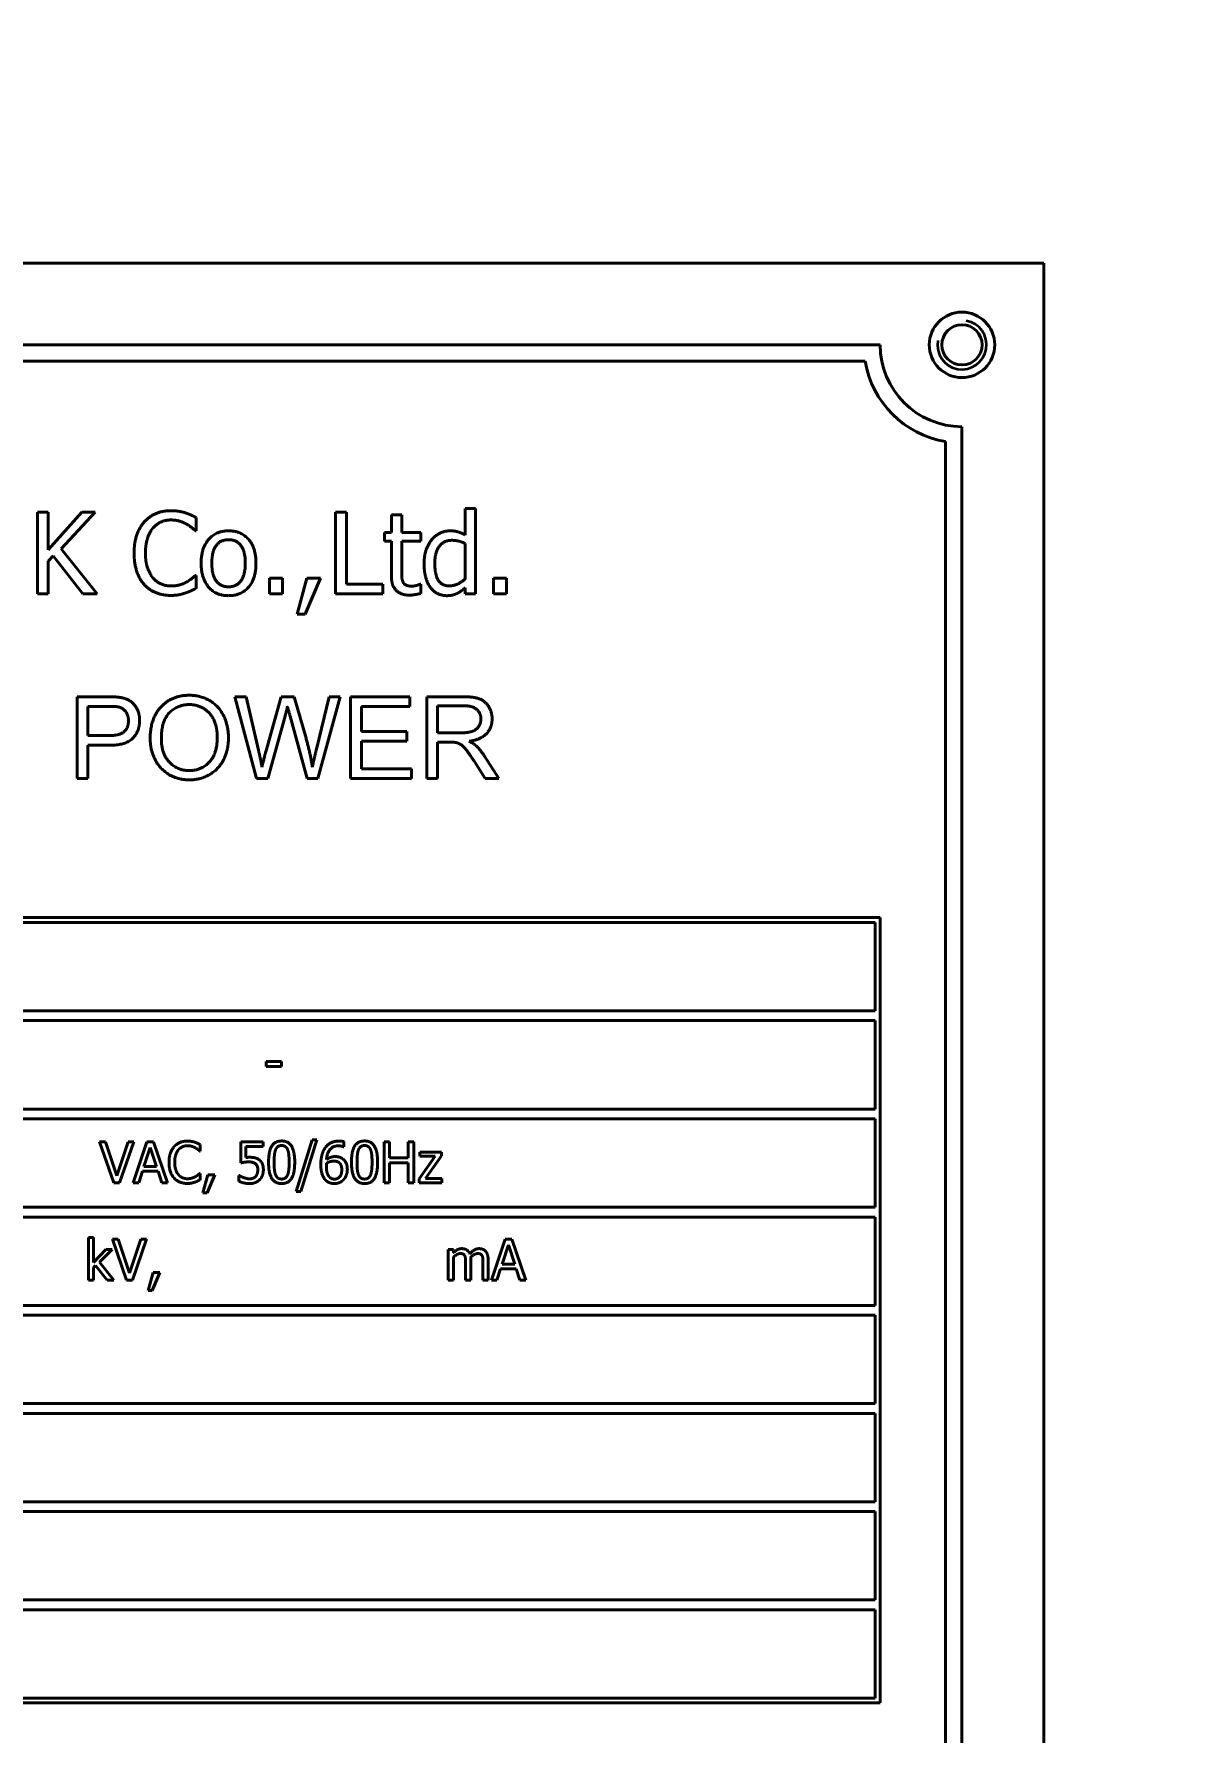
# Model space of a CAD drawing. Header units: millimetres. Extents: x 0 to 4756, y 0 to 3364.
# Drawn here: x 1184.1 to 1253.7, y 869 to 972.8 of the extents above; entities that cross this region are included whole.
import ezdxf

# ---------------------------------------------------------------- set-up
doc = ezdxf.new("R2010")
doc.units = ezdxf.units.MM
doc.header["$LTSCALE"] = 4
for name, color, linetype, lineweight in [('가시적인 것(ISO)', 3, 'Continuous', 40), ('가시적인 좁은 것(ISO)', 3, 'Continuous', 35), ('치수(ISO)', 2, 'Continuous', 25)]:
    doc.layers.add(name, color=color, linetype=linetype, lineweight=lineweight)
doc.styles.add('치수 텍스트_PSTEK_POSCO', font='isocp.shx')
doc.dimstyles.new('치수_PSTEK_POSCO', dxfattribs={"dimscale": 4, "dimtxt": 5, "dimasz": 2.5, "dimexe": 2, "dimexo": 2.5, "dimgap": 1, "dimtad": 1, "dimrnd": 1e-08, "dimdsep": 46, "dimtxsty": '치수 텍스트_PSTEK_POSCO', "dimcen": 0.09, "dimdle": 10, "dimclrd": 7, "dimclre": 7, "dimclrt": 2, "dimadec": 1, "dimazin": 2, "dimtfac": 1, "dimtmove": 0, "dimatfit": 3, "dimfxl": 0, "dimtolj": 1, "dimlwd": -1, "dimlwe": -1, "dimarcsym": 0})

# ---------------------------------------------------------------- blocks, each defined once
blk = doc.blocks.new('*D24')
at = {"layer": 'Defpoints', "color": 0}
for p in [(2145.27, 987.57), (768.27, 528.82), (2145.27, 290.29)]:
    blk.add_point(p, dxfattribs=at)
at = {"layer": '치수(ISO)', "color": 7}
for p, q in [((2145.27, 977.57), (2145.27, 282.29)), ((768.27, 518.82), (768.27, 282.29)), ((778.27, 290.29), (2135.27, 290.29))]:
    blk.add_line(p, q, dxfattribs=at)
for points in [[(778.27, 291.95), (778.27, 288.62), (768.27, 290.29)], [(2135.27, 291.95), (2135.27, 288.62), (2145.27, 290.29)]]:
    blk.add_solid(points, dxfattribs=at)
at = {"layer": '치수(ISO)', "color": 2, "insert": (1433.77, 304.29), "char_height": 20, "attachment_point": 4, "style": '치수 텍스트_PSTEK_POSCO'}
blk.add_mtext('\\A1;1377', dxfattribs=at)

msp = doc.modelspace()

# ---------------------------------------------------------------- linework, layer by layer
at = {"layer": '가시적인 것(ISO)'}
for p, q in [((1085.7692, 958.8208), (1245.7692, 958.8208)), ((1245.7692, 958.8208), (1245.7692, 838.8208)), ((1235.7692, 953.8208), (1095.7692, 953.8208)), ((1096.6853, 952.8208), (1234.8531, 952.8208)), ((1240.7692, 848.8208), (1240.7692, 948.8208)), ((1239.7692, 947.9047), (1239.7692, 849.7369)), ((1184.27, 938.598), (1184.27, 943.598)), ((1184.27, 943.598), (1184.9345, 943.598)), ((1184.9345, 943.598), (1184.9345, 941.3006)), ((1184.9345, 941.3006), (1186.9848, 943.598)), ((1187.7951, 943.598), (1185.7246, 941.3654)), ((1186.9848, 943.598), (1187.7951, 943.598)), ((1202.4872, 938.598), (1202.4872, 943.598)), ((1202.4872, 943.598), (1203.1517, 943.598)), ((1203.1517, 943.598), (1203.1517, 939.1895)), ((1205.8989, 942.35), (1205.8989, 943.4278)), ((1205.8989, 943.4278), (1206.5309, 943.4278)), ((1206.5309, 943.4278), (1206.5309, 942.35)), ((1210.4126, 942.2001), (1210.4126, 943.8208)), ((1210.4126, 943.8208), (1211.0447, 943.8208)), ((1211.0447, 943.8208), (1211.0447, 938.598)), ((1193.9702, 942.4634), (1193.9175, 942.4634)), ((1193.9702, 943.2657), (1193.9702, 942.4634)), ((1205.4734, 941.8273), (1205.4734, 942.35)), ((1205.4734, 942.35), (1205.8989, 942.35)), ((1206.5309, 942.35), (1207.6938, 942.35)), ((1207.6938, 942.35), (1207.6938, 941.8273)), ((1185.7246, 941.3654), (1187.9167, 938.598)), ((1205.8989, 941.8273), (1205.4734, 941.8273)), ((1205.8989, 939.7487), (1205.8989, 941.8273)), ((1206.5309, 941.8273), (1206.5309, 940.0404)), ((1207.6938, 941.8273), (1206.5309, 941.8273)), ((1210.4126, 939.5096), (1210.4126, 941.6774)), ((1185.2262, 940.9237), (1184.9345, 940.5955)), ((1184.9345, 940.5955), (1184.9345, 938.598)), ((1187.0536, 938.598), (1185.2262, 940.9237)), ((1193.9215, 939.7325), (1193.9702, 939.7325)), ((1193.9702, 939.7325), (1193.9702, 938.9383)), ((1198.4515, 938.598), (1198.4515, 939.5542)), ((1198.4515, 939.5542), (1199.2538, 939.5542)), ((1199.2538, 939.5542), (1199.2538, 938.598)), ((1200.1452, 937.354), (1200.7368, 939.5542)), ((1201.5755, 939.5542), (1200.6355, 937.354)), ((1200.7368, 939.5542), (1201.5755, 939.5542)), ((1203.1517, 939.1895), (1205.3843, 939.1895)), ((1205.3843, 939.1895), (1205.3843, 938.598)), ((1207.6574, 939.1976), (1207.6938, 939.1976)), ((1207.6938, 939.1976), (1207.6938, 938.6304)), ((1212.1387, 938.598), (1212.1387, 939.5542)), ((1212.1387, 939.5542), (1212.941, 939.5542)), ((1212.941, 939.5542), (1212.941, 938.598)), ((1184.9345, 938.598), (1184.27, 938.598)), ((1187.9167, 938.598), (1187.0536, 938.598)), ((1199.2538, 938.598), (1198.4515, 938.598)), ((1205.3843, 938.598), (1202.4872, 938.598)), ((1210.4126, 938.598), (1210.4126, 938.9788)), ((1211.0447, 938.598), (1210.4126, 938.598)), ((1212.941, 938.598), (1212.1387, 938.598)), ((1200.6355, 937.354), (1200.1452, 937.354)), ((1186.6972, 927.3189), (1186.6972, 932.3189)), ((1186.6972, 932.3189), (1188.5836, 932.3189)), ((1197.6652, 927.3189), (1196.3389, 932.3189)), ((1196.3389, 932.3189), (1197.0173, 932.3189)), ((1197.0173, 932.3189), (1197.7795, 929.0415)), ((1198.2177, 928.9424), (1199.1667, 932.3189)), ((1199.1667, 932.3189), (1199.967, 932.3189)), ((1199.967, 932.3189), (1200.6835, 929.7884)), ((1201.3199, 929.1063), (1202.1011, 932.3189)), ((1202.7681, 932.3189), (1201.4037, 927.3189)), ((1202.1011, 932.3189), (1202.7681, 932.3189)), ((1203.4007, 927.3189), (1203.4007, 932.3189)), ((1203.4007, 932.3189), (1207.0211, 932.3189)), ((1207.0211, 932.3189), (1207.0211, 931.7282)), ((1208.0577, 927.3189), (1208.0577, 932.3189)), ((1208.0577, 932.3189), (1210.2757, 932.3189)), ((1187.3603, 931.7282), (1187.3603, 929.9409)), ((1188.6408, 931.7282), (1187.3603, 931.7282)), ((1199.403, 931.1299), (1198.3473, 927.3189)), ((1200.7559, 927.3189), (1199.7117, 931.1299)), ((1207.0211, 931.7282), (1204.0638, 931.7282)), ((1204.0638, 931.7282), (1204.0638, 930.2)), ((1208.7208, 931.7663), (1208.7208, 930.1124)), ((1210.3024, 931.7663), (1208.7208, 931.7663)), ((1187.3603, 929.9409), (1188.6522, 929.9409)), ((1204.0638, 930.2), (1206.8344, 930.2)), ((1206.8344, 930.2), (1206.8344, 929.6093)), ((1208.7208, 930.1124), (1210.1423, 930.1124)), ((1188.6446, 929.3502), (1187.3603, 929.3502)), ((1187.3603, 929.3502), (1187.3603, 927.3189)), ((1204.0638, 929.6093), (1204.0638, 927.9096)), ((1206.8344, 929.6093), (1204.0638, 929.6093)), ((1209.4868, 929.5407), (1208.7208, 929.5407)), ((1208.7208, 929.5407), (1208.7208, 927.3189)), ((1204.0638, 927.9096), (1207.1354, 927.9096)), ((1207.1354, 927.9096), (1207.1354, 927.3189)), ((1211.6324, 927.3189), (1210.9693, 928.3593)), ((1211.5943, 928.6794), (1212.4594, 927.3189)), ((1187.3603, 927.3189), (1186.6972, 927.3189)), ((1198.3473, 927.3189), (1197.6652, 927.3189)), ((1201.4037, 927.3189), (1200.7559, 927.3189)), ((1207.1354, 927.3189), (1203.4007, 927.3189)), ((1208.7208, 927.3189), (1208.0577, 927.3189)), ((1212.4594, 927.3189), (1211.6324, 927.3189)), ((1143.7692, 918.8208), (1235.7692, 918.8208)), ((1144.0692, 918.5208), (1235.4692, 918.5208)), ((1235.4692, 918.5208), (1235.4692, 913.1208)), ((1235.7692, 918.8208), (1235.7692, 870.8208)), ((1235.4692, 913.1208), (1144.0692, 913.1208)), ((1144.0692, 912.5208), (1235.4692, 912.5208)), ((1235.4692, 912.5208), (1235.4692, 907.1208)), ((1198.2388, 909.7129), (1198.2388, 910.0168)), ((1198.2388, 910.0168), (1199.1849, 910.0168)), ((1199.1849, 909.7129), (1198.2388, 909.7129)), ((1199.1849, 910.0168), (1199.1849, 909.7129)), ((1235.4692, 907.1208), (1144.0692, 907.1208)), ((1144.0692, 906.5208), (1235.4692, 906.5208)), ((1235.4692, 906.5208), (1235.4692, 901.1208)), ((1188.9317, 902.6168), (1188.0707, 905.1168)), ((1188.0707, 905.1168), (1188.4272, 905.1168)), ((1188.4272, 905.1168), (1189.1201, 903.0403)), ((1189.1201, 903.0403), (1189.813, 905.1168)), ((1190.1513, 905.1168), (1189.2903, 902.6168)), ((1189.813, 905.1168), (1190.1513, 905.1168)), ((1190.1209, 902.6168), (1190.9637, 905.1168)), ((1190.9637, 905.1168), (1191.3729, 905.1168)), ((1191.3729, 905.1168), (1192.2157, 902.6168)), ((1194.2072, 904.9507), (1194.2072, 904.5496)), ((1196.691, 903.8284), (1196.691, 905.1168)), ((1196.691, 905.1168), (1198.0626, 905.1168)), ((1198.0626, 905.1168), (1198.0626, 904.8231)), ((1200.0905, 902.0739), (1201.065, 905.2283)), ((1201.3527, 905.2283), (1200.3741, 902.0739)), ((1201.065, 905.2283), (1201.3527, 905.2283)), ((1202.9916, 905.129), (1202.9916, 904.8069)), ((1205.4511, 902.6168), (1205.4511, 905.1168)), ((1205.4511, 905.1168), (1205.7834, 905.1168)), ((1205.7834, 905.1168), (1205.7834, 904.1363)), ((1206.9341, 904.1363), (1206.9341, 905.1168)), ((1206.9341, 905.1168), (1207.2664, 905.1168)), ((1207.2664, 905.1168), (1207.2664, 902.6168)), ((1191.1602, 904.7765), (1190.7753, 903.5994)), ((1191.5472, 903.5994), (1191.1602, 904.7765)), ((1194.2072, 904.5496), (1194.1809, 904.5496)), ((1198.0626, 904.8231), (1197.0131, 904.8231)), ((1197.0131, 904.8231), (1197.0131, 904.1566)), ((1202.9916, 904.8069), (1202.9775, 904.8069)), ((1205.7834, 904.1363), (1206.9341, 904.1363)), ((1207.6027, 902.8519), (1208.5832, 904.2335)), ((1207.6432, 904.2335), (1207.6432, 904.4929)), ((1207.6432, 904.4929), (1208.9621, 904.4929)), ((1208.5832, 904.2335), (1207.6432, 904.2335)), ((1208.9621, 904.268), (1207.9775, 902.8822)), ((1208.9621, 904.4929), (1208.9621, 904.268)), ((1190.6841, 903.3158), (1190.4572, 902.6168)), ((1191.6383, 903.3158), (1190.6841, 903.3158)), ((1190.7753, 903.5994), (1191.5472, 903.5994)), ((1191.8652, 902.6168), (1191.6383, 903.3158)), ((1194.1829, 903.1841), (1194.2072, 903.1841)), ((1194.2072, 903.1841), (1194.2072, 902.787)), ((1194.3875, 901.9949), (1194.6833, 903.095)), ((1195.1027, 903.095), (1194.6326, 901.9949)), ((1194.6833, 903.095), (1195.1027, 903.095)), ((1196.5877, 902.706), (1196.5877, 903.0605)), ((1196.5877, 903.0605), (1196.612, 903.0605)), ((1206.9341, 903.8405), (1205.7834, 903.8405)), ((1205.7834, 903.8405), (1205.7834, 902.6168)), ((1206.9341, 902.6168), (1206.9341, 903.8405)), ((1207.6027, 902.6168), (1207.6027, 902.8519)), ((1207.9775, 902.8822), (1208.9803, 902.8822)), ((1208.9803, 902.8822), (1208.9803, 902.6168)), ((1189.2903, 902.6168), (1188.9317, 902.6168)), ((1190.4572, 902.6168), (1190.1209, 902.6168)), ((1192.2157, 902.6168), (1191.8652, 902.6168)), ((1194.6326, 901.9949), (1194.3875, 901.9949)), ((1200.3741, 902.0739), (1200.0905, 902.0739)), ((1205.7834, 902.6168), (1205.4511, 902.6168)), ((1207.2664, 902.6168), (1206.9341, 902.6168)), ((1208.9803, 902.6168), (1207.6027, 902.6168)), ((1235.4692, 901.1208), (1144.0692, 901.1208)), ((1144.0692, 900.5208), (1235.4692, 900.5208)), ((1235.4692, 900.5208), (1235.4692, 895.1208)), ((1187.3859, 896.6594), (1187.3859, 899.2708)), ((1187.3859, 899.2708), (1187.7019, 899.2708)), ((1187.7019, 899.2708), (1187.7019, 897.7433)), ((1189.7157, 896.6594), (1188.8547, 899.1594)), ((1188.8547, 899.1594), (1189.2113, 899.1594)), ((1189.2113, 899.1594), (1189.9041, 897.0828)), ((1189.9041, 897.0828), (1190.597, 899.1594)), ((1190.9353, 899.1594), (1190.0743, 896.6594)), ((1190.597, 899.1594), (1190.9353, 899.1594)), ((1212.0131, 896.6594), (1212.8559, 899.1594)), ((1213.0524, 898.819), (1212.6675, 897.642)), ((1212.8559, 899.1594), (1213.2651, 899.1594)), ((1213.4394, 897.642), (1213.0524, 898.819)), ((1213.2651, 899.1594), (1214.1079, 896.6594)), ((1187.7019, 897.7433), (1188.4434, 898.5354)), ((1188.8365, 898.5354), (1188.0666, 897.7514)), ((1188.0666, 897.7514), (1188.9398, 896.6594)), ((1188.4434, 898.5354), (1188.8365, 898.5354)), ((1209.3713, 896.6594), (1209.3713, 898.5354)), ((1209.3713, 898.5354), (1209.6873, 898.5354)), ((1209.6873, 898.5354), (1209.6873, 898.3288)), ((1209.6873, 898.0613), (1209.6873, 896.6594)), ((1210.4349, 896.6594), (1210.4349, 897.7453)), ((1210.751, 897.8952), (1210.751, 896.6594)), ((1211.4985, 896.6594), (1211.4985, 897.7453)), ((1211.8146, 897.8952), (1211.8146, 896.6594)), ((1187.7019, 896.6594), (1187.3859, 896.6594)), ((1187.8275, 897.565), (1187.7019, 897.4434)), ((1187.7019, 897.4434), (1187.7019, 896.6594)), ((1188.5245, 896.6594), (1187.8275, 897.565)), ((1188.9398, 896.6594), (1188.5245, 896.6594)), ((1190.0743, 896.6594), (1189.7157, 896.6594)), ((1191.0447, 896.0374), (1191.3405, 897.1375)), ((1191.7599, 897.1375), (1191.2899, 896.0374)), ((1191.3405, 897.1375), (1191.7599, 897.1375)), ((1209.6873, 896.6594), (1209.3713, 896.6594)), ((1210.751, 896.6594), (1210.4349, 896.6594)), ((1211.8146, 896.6594), (1211.4985, 896.6594)), ((1212.3494, 896.6594), (1212.0131, 896.6594)), ((1212.5763, 897.3583), (1212.3494, 896.6594)), ((1213.5305, 897.3583), (1212.5763, 897.3583)), ((1212.6675, 897.642), (1213.4394, 897.642)), ((1213.7574, 896.6594), (1213.5305, 897.3583)), ((1214.1079, 896.6594), (1213.7574, 896.6594)), ((1191.2899, 896.0374), (1191.0447, 896.0374)), ((1235.4692, 895.1208), (1144.0692, 895.1208)), ((1144.0692, 894.5208), (1235.4692, 894.5208)), ((1235.4692, 894.5208), (1235.4692, 889.1208)), ((1235.4692, 889.1208), (1144.0692, 889.1208)), ((1144.0692, 888.5208), (1235.4692, 888.5208)), ((1235.4692, 888.5208), (1235.4692, 883.1208)), ((1235.4692, 883.1208), (1144.0692, 883.1208)), ((1144.0692, 882.5208), (1235.4692, 882.5208)), ((1235.4692, 882.5208), (1235.4692, 877.1208)), ((1235.4692, 877.1208), (1144.0692, 877.1208)), ((1144.0692, 876.5208), (1235.4692, 876.5208)), ((1235.4692, 876.5208), (1235.4692, 871.1208)), ((1235.7692, 870.8208), (1143.7692, 870.8208)), ((1235.4692, 871.1208), (1144.0692, 871.1208))]:
    msp.add_line(p, q, dxfattribs=at)
for radius in [2, 1.2295]:
    msp.add_circle((1240.7692, 953.8208), radius, dxfattribs=at)
for radius, start, end in [(5, 180, 270), (6, 189.594068, 260.405932)]:
    msp.add_arc((1240.7692, 953.8208), radius, start, end, dxfattribs=at)
for points in [[(1190.8016, 942.9983), (1191.1014, 943.3346), (1191.9199, 943.6871), (1192.4264, 943.6871)], [(1192.4264, 943.6871), (1192.6776, 943.6871), (1193.1193, 943.6142), (1193.3057, 943.5574)], [(1193.3057, 943.5574), (1193.4677, 943.5048), (1193.804, 943.3549), (1193.9702, 943.2657)], [(1190.1776, 941.0939), (1190.1776, 941.722), (1190.4977, 942.6539), (1190.8016, 942.9983)], [(1191.3162, 942.6053), (1191.1055, 942.35), (1190.8705, 941.5761), (1190.8705, 941.0939)], [(1192.4224, 943.1198), (1192.1023, 943.1198), (1191.5309, 942.8565), (1191.3162, 942.6053)], [(1193.3543, 942.8808), (1193.1638, 942.9861), (1192.7141, 943.1198), (1192.4224, 943.1198)], [(1193.9175, 942.4634), (1193.8284, 942.5445), (1193.5528, 942.7714), (1193.3543, 942.8808)], [(1194.2741, 940.474), (1194.2741, 941.414), (1195.1979, 942.4553), (1195.9515, 942.4553)], [(1195.9515, 942.4553), (1196.7133, 942.4553), (1197.6249, 941.4181), (1197.6249, 940.474)], [(1208.3786, 941.9327), (1208.5852, 942.1758), (1209.1647, 942.4553), (1209.4848, 942.4553)], [(1209.4848, 942.4553), (1209.7643, 942.4553), (1210.1817, 942.3297), (1210.4126, 942.2001)], [(1195.9515, 941.9124), (1195.4613, 941.9124), (1194.9264, 941.2033), (1194.9264, 940.474)], [(1196.9726, 940.474), (1196.9726, 941.2033), (1196.4418, 941.9124), (1195.9515, 941.9124)], [(1207.9005, 940.4456), (1207.9005, 940.9399), (1208.1557, 941.6612), (1208.3786, 941.9327)], [(1209.5901, 941.8759), (1209.1039, 941.8759), (1208.5528, 941.1466), (1208.5528, 940.4578)], [(1210.4126, 941.6774), (1210.1776, 941.7908), (1209.8049, 941.8759), (1209.5901, 941.8759)], [(1190.8057, 939.1652), (1190.5058, 939.4894), (1190.1776, 940.4618), (1190.1776, 941.0939)], [(1190.8705, 941.0939), (1190.8705, 940.5793), (1191.1177, 939.8378), (1191.3324, 939.5826)], [(1195.9515, 938.4926), (1195.1695, 938.4926), (1194.2741, 939.5583), (1194.2741, 940.474)], [(1194.9264, 940.474), (1194.9264, 939.7649), (1195.4613, 939.0356), (1195.9515, 939.0356)], [(1197.6249, 940.474), (1197.6249, 939.5258), (1196.7133, 938.4926), (1195.9515, 938.4926)], [(1195.9515, 939.0356), (1196.4378, 939.0356), (1196.9726, 939.7527), (1196.9726, 940.474)], [(1208.2854, 938.995), (1208.1031, 939.2422), (1207.9005, 939.9715), (1207.9005, 940.4456)], [(1208.5528, 940.4578), (1208.5528, 939.7933), (1208.9742, 939.0923), (1209.4402, 939.0923)], [(1192.4143, 938.5088), (1191.928, 938.5088), (1191.1055, 938.837), (1190.8057, 939.1652)], [(1191.3324, 939.5826), (1191.5431, 939.3354), (1192.1063, 939.0842), (1192.4224, 939.0842)], [(1192.4224, 939.0842), (1192.71, 939.0842), (1193.2003, 939.226), (1193.3908, 939.3314)], [(1193.3908, 939.3314), (1193.5731, 939.4367), (1193.8446, 939.6555), (1193.9215, 939.7325)], [(1206.9929, 938.525), (1206.4783, 938.525), (1205.8989, 939.1126), (1205.8989, 939.7487)], [(1206.5309, 940.0404), (1206.5309, 939.7568), (1206.5512, 939.4448), (1206.6201, 939.3111)], [(1206.6201, 939.3111), (1206.6768, 939.1936), (1206.9321, 939.0761), (1207.1509, 939.0761)], [(1207.1509, 939.0761), (1207.3049, 939.0761), (1207.5925, 939.1693), (1207.6574, 939.1976)], [(1209.4402, 939.0923), (1209.6873, 939.0923), (1210.1898, 939.3192), (1210.4126, 939.5096)], [(1193.3057, 938.6547), (1193.0869, 938.5818), (1192.7141, 938.5088), (1192.4143, 938.5088)], [(1193.9702, 938.9383), (1193.804, 938.8613), (1193.5123, 938.7195), (1193.3057, 938.6547)], [(1207.6938, 938.6304), (1207.5155, 938.5818), (1207.1509, 938.525), (1206.9929, 938.525)], [(1209.2943, 938.4926), (1208.9864, 938.4926), (1208.4677, 938.7479), (1208.2854, 938.995)], [(1209.9061, 938.6263), (1209.7724, 938.5615), (1209.4848, 938.4926), (1209.2943, 938.4926)], [(1210.4126, 938.9788), (1210.2668, 938.8573), (1210.052, 938.6952), (1209.9061, 938.6263)], [(1188.5836, 932.3189), (1189.0828, 932.3189), (1189.3458, 932.2694)], [(1189.3458, 932.2694), (1189.7155, 932.2084), (1190.2109, 931.8654), (1190.5158, 931.2442), (1190.5158, 930.8707)], [(1191.1598, 929.7541), (1191.1598, 931.0003), (1192.4975, 932.4066), (1193.5531, 932.4066)], [(1193.5531, 932.4066), (1194.2467, 932.4066), (1195.3595, 931.7435), (1195.9426, 930.5621), (1195.9426, 929.8113)], [(1210.2757, 932.3189), (1210.9426, 932.3189), (1211.64, 932.0483), (1212.0554, 931.3662), (1212.0554, 930.9546)], [(1189.2581, 931.6825), (1189.0905, 931.7282), (1188.6408, 931.7282)], [(1190.5158, 930.8707), (1190.5158, 930.2343), (1189.704, 929.3502), (1188.6446, 929.3502)], [(1189.8336, 930.8517), (1189.8336, 931.1642), (1189.5173, 931.6139), (1189.2581, 931.6825)], [(1193.5569, 931.8387), (1192.8557, 931.8387), (1191.842, 930.8746), (1191.842, 929.7465)], [(1195.2604, 929.8189), (1195.2604, 930.4287), (1194.8488, 931.3395), (1194.0524, 931.8387), (1193.5569, 931.8387)], [(1199.5516, 931.7168), (1199.4677, 931.3738), (1199.403, 931.1299)], [(1199.7117, 931.1299), (1199.5745, 931.6063), (1199.5516, 931.7168)], [(1210.1423, 930.1124), (1210.5958, 930.1124), (1211.1065, 930.2991), (1211.3732, 930.7145), (1211.3732, 930.9546)], [(1211.3732, 930.9546), (1211.3732, 931.309), (1210.8588, 931.7663), (1210.3024, 931.7663)], [(1212.0554, 930.9546), (1212.0554, 930.421), (1211.3656, 929.6932), (1210.6492, 929.5941)], [(1188.6522, 929.9409), (1189.2963, 929.9409), (1189.8336, 930.4172), (1189.8336, 930.8517)], [(1193.5531, 927.2351), (1192.8443, 927.2351), (1191.7315, 927.9172), (1191.1598, 929.0948), (1191.1598, 929.7541)], [(1191.842, 929.7465), (1191.842, 928.8433), (1192.8138, 927.8029), (1193.5493, 927.8029)], [(1193.5493, 927.8029), (1194.2963, 927.8029), (1195.2604, 928.8509), (1195.2604, 929.8189)], [(1195.9426, 929.8113), (1195.9426, 929.0529), (1195.329, 927.8525), (1194.201, 927.2351), (1193.5531, 927.2351)], [(1197.7795, 929.0415), (1197.9014, 928.527), (1197.9929, 928.0163)], [(1197.9929, 928.0163), (1198.1835, 928.8204), (1198.2177, 928.9424)], [(1200.6835, 929.7884), (1200.9464, 928.8471), (1201.0722, 928.0163)], [(1201.0722, 928.0163), (1201.1674, 928.4927), (1201.3199, 929.1063)], [(1209.8565, 929.5178), (1209.7421, 929.5407), (1209.4868, 929.5407)], [(1210.9693, 928.3593), (1210.6796, 928.809), (1210.3062, 929.2854), (1210.0089, 929.4797), (1209.8565, 929.5178)], [(1210.6492, 929.5941), (1210.9083, 929.4683), (1211.0455, 929.3464)], [(1211.0455, 929.3464), (1211.3351, 929.0796), (1211.5943, 928.6794)], [(1192.6229, 904.817), (1192.7728, 904.9852), (1193.1821, 905.1614), (1193.4353, 905.1614)], [(1193.4353, 905.1614), (1193.5609, 905.1614), (1193.7818, 905.125), (1193.8749, 905.0966)], [(1193.8749, 905.0966), (1193.956, 905.0703), (1194.1241, 904.9953), (1194.2072, 904.9507)], [(1198.3948, 903.8648), (1198.3948, 904.5415), (1198.7858, 905.1675), (1199.195, 905.1675)], [(1199.195, 905.1675), (1199.6063, 905.1675), (1199.9933, 904.5192), (1199.9933, 903.8668)], [(1201.8612, 904.7603), (1201.9969, 904.9507), (1202.4264, 905.1634), (1202.708, 905.1634)], [(1202.708, 905.1634), (1202.7911, 905.1634), (1202.9369, 905.1472), (1202.9916, 905.129)], [(1203.4617, 903.8648), (1203.4617, 904.5415), (1203.8527, 905.1675), (1204.2619, 905.1675)], [(1204.2619, 905.1675), (1204.6732, 905.1675), (1205.0601, 904.5192), (1205.0601, 903.8668)], [(1192.3109, 903.8648), (1192.3109, 904.1788), (1192.471, 904.6448), (1192.6229, 904.817)], [(1192.8802, 904.6205), (1192.7749, 904.4929), (1192.6574, 904.1059), (1192.6574, 903.8648)], [(1193.4333, 904.8778), (1193.2732, 904.8778), (1192.9876, 904.7461), (1192.8802, 904.6205)], [(1193.8993, 904.7583), (1193.804, 904.8109), (1193.5792, 904.8778), (1193.4333, 904.8778)], [(1194.1809, 904.5496), (1194.1363, 904.5901), (1193.9985, 904.7036), (1193.8993, 904.7583)], [(1197.1853, 903.8891), (1197.0476, 903.8891), (1196.7741, 903.8466), (1196.691, 903.8284)], [(1197.0131, 904.1566), (1197.0739, 904.1647), (1197.1914, 904.1707), (1197.24, 904.1707)], [(1197.5946, 903.7737), (1197.5237, 903.8365), (1197.313, 903.8891), (1197.1853, 903.8891)], [(1197.24, 904.1707), (1197.4325, 904.1707), (1197.6979, 904.1079), (1197.8194, 904.0147)], [(1197.8194, 904.0147), (1197.943, 903.9215), (1198.0767, 903.6379), (1198.0767, 903.411)], [(1198.8223, 904.6266), (1198.7716, 904.4989), (1198.7352, 904.11), (1198.7352, 903.8648)], [(1199.195, 904.8899), (1199.0553, 904.8899), (1198.8749, 904.7583), (1198.8223, 904.6266)], [(1199.5617, 904.6306), (1199.5111, 904.7583), (1199.3348, 904.8899), (1199.195, 904.8899)], [(1199.6529, 903.8668), (1199.6529, 904.1241), (1199.6124, 904.503), (1199.5617, 904.6306)], [(1201.5877, 903.7149), (1201.5877, 904.0411), (1201.7214, 904.5658), (1201.8612, 904.7603)], [(1202.6634, 904.8737), (1202.3514, 904.8737), (1201.9685, 904.4523), (1201.9321, 904.0391)], [(1201.9321, 904.0391), (1202.0516, 904.1221), (1202.3028, 904.2133), (1202.4527, 904.2133)], [(1202.3778, 903.9357), (1202.2603, 903.9357), (1202.0395, 903.8648), (1201.9321, 903.798)], [(1202.6979, 903.8486), (1202.631, 903.9013), (1202.4649, 903.9357), (1202.3778, 903.9357)], [(1202.4527, 904.2133), (1202.5986, 904.2133), (1202.8174, 904.1545), (1202.9369, 904.0654)], [(1202.9775, 904.8069), (1202.9309, 904.8312), (1202.7607, 904.8737), (1202.6634, 904.8737)], [(1202.9369, 904.0654), (1203.0747, 903.9621), (1203.2084, 903.642), (1203.2084, 903.4272)], [(1203.8891, 904.6266), (1203.8385, 904.4989), (1203.802, 904.11), (1203.802, 903.8648)], [(1204.2619, 904.8899), (1204.1221, 904.8899), (1203.9418, 904.7583), (1203.8891, 904.6266)], [(1204.6286, 904.6306), (1204.5779, 904.7583), (1204.4017, 904.8899), (1204.2619, 904.8899)], [(1204.7198, 903.8668), (1204.7198, 904.1241), (1204.6792, 904.503), (1204.6286, 904.6306)], [(1192.6249, 902.9005), (1192.475, 903.0626), (1192.3109, 903.5488), (1192.3109, 903.8648)], [(1193.4292, 902.5723), (1193.1861, 902.5723), (1192.7749, 902.7364), (1192.6249, 902.9005)], [(1192.6574, 903.8648), (1192.6574, 903.6075), (1192.7809, 903.2368), (1192.8883, 903.1091)], [(1192.8883, 903.1091), (1192.9937, 902.9856), (1193.2753, 902.86), (1193.4333, 902.86)], [(1193.4333, 902.86), (1193.5771, 902.86), (1193.8223, 902.9309), (1193.9175, 902.9835)], [(1193.9175, 902.9835), (1194.0087, 903.0362), (1194.1444, 903.1456), (1194.1829, 903.1841)], [(1196.612, 903.0605), (1196.6505, 903.0322), (1196.7943, 902.9592), (1196.8814, 902.9268)], [(1196.8814, 902.9268), (1196.9807, 902.8924), (1197.1448, 902.8539), (1197.2481, 902.8539)], [(1197.2481, 902.8539), (1197.3494, 902.8539), (1197.5399, 902.9268), (1197.6087, 903.0058)], [(1197.7364, 903.413), (1197.7364, 903.5468), (1197.6634, 903.7169), (1197.5946, 903.7737)], [(1197.6087, 903.0058), (1197.6715, 903.0808), (1197.7364, 903.2793), (1197.7364, 903.413)], [(1198.0767, 903.411), (1198.0767, 903.2307), (1197.9613, 902.9228), (1197.8559, 902.8093)], [(1199.195, 902.5642), (1198.7818, 902.5642), (1198.3948, 903.2064), (1198.3948, 903.8648)], [(1198.7352, 903.8648), (1198.7352, 903.6015), (1198.7676, 903.2489), (1198.8202, 903.1112)], [(1198.8202, 903.1112), (1198.8689, 902.9815), (1199.0492, 902.8417), (1199.195, 902.8417)], [(1199.9933, 903.8668), (1199.9933, 903.1942), (1199.6023, 902.5642), (1199.195, 902.5642)], [(1199.195, 902.8417), (1199.3328, 902.8417), (1199.5131, 902.9734), (1199.5638, 903.1051)], [(1199.5638, 903.1051), (1199.6124, 903.2287), (1199.6529, 903.6096), (1199.6529, 903.8668)], [(1201.8632, 902.7911), (1201.7335, 902.9268), (1201.5877, 903.3827), (1201.5877, 903.7149)], [(1201.9321, 903.798), (1201.9301, 903.7615), (1201.926, 903.6926), (1201.926, 903.6399)], [(1201.926, 903.6399), (1201.926, 903.3806), (1202.0273, 903.0626), (1202.1043, 902.9795)], [(1202.1043, 902.9795), (1202.1752, 902.9005), (1202.3292, 902.8377), (1202.4163, 902.8377)], [(1202.4163, 902.8377), (1202.6189, 902.8377), (1202.8681, 903.1254), (1202.8681, 903.413)], [(1202.8681, 903.413), (1202.8681, 903.567), (1202.787, 903.7757), (1202.6979, 903.8486)], [(1203.2084, 903.4272), (1203.2084, 903.2348), (1203.0808, 902.9086), (1202.9734, 902.7992)], [(1204.2619, 902.5642), (1203.8486, 902.5642), (1203.4617, 903.2064), (1203.4617, 903.8648)], [(1203.802, 903.8648), (1203.802, 903.6015), (1203.8344, 903.2489), (1203.8871, 903.1112)], [(1203.8871, 903.1112), (1203.9357, 902.9815), (1204.116, 902.8417), (1204.2619, 902.8417)], [(1205.0601, 903.8668), (1205.0601, 903.1942), (1204.6691, 902.5642), (1204.2619, 902.5642)], [(1204.2619, 902.8417), (1204.3997, 902.8417), (1204.58, 902.9734), (1204.6306, 903.1051)], [(1204.6306, 903.1051), (1204.6792, 903.2287), (1204.7198, 903.6096), (1204.7198, 903.8668)], [(1193.8749, 902.6452), (1193.7655, 902.6087), (1193.5792, 902.5723), (1193.4292, 902.5723)], [(1194.2072, 902.787), (1194.1241, 902.7485), (1193.9783, 902.6776), (1193.8749, 902.6452)], [(1197.242, 902.5642), (1197.0638, 902.5642), (1196.7153, 902.6432), (1196.5877, 902.706)], [(1197.8559, 902.8093), (1197.7506, 902.6959), (1197.4365, 902.5642), (1197.242, 902.5642)], [(1202.4143, 902.5642), (1202.2461, 902.5642), (1201.9685, 902.6776), (1201.8632, 902.7911)], [(1202.9734, 902.7992), (1202.862, 902.6837), (1202.5824, 902.5642), (1202.4143, 902.5642)], [(1209.6873, 898.3288), (1209.8109, 898.4523), (1210.054, 898.5881), (1210.1999, 898.5881)], [(1210.1189, 898.2882), (1210.0176, 898.2882), (1209.7927, 898.1606), (1209.6873, 898.0613)], [(1210.3822, 898.1566), (1210.3498, 898.2234), (1210.2262, 898.2882), (1210.1189, 898.2882)], [(1210.1999, 898.5881), (1210.366, 898.5881), (1210.6233, 898.4361), (1210.6902, 898.2639)], [(1210.4349, 897.7453), (1210.4349, 897.875), (1210.4147, 898.0958), (1210.3822, 898.1566)], [(1210.6902, 898.2639), (1210.834, 898.424), (1211.1055, 898.5881), (1211.2635, 898.5881)], [(1211.1825, 898.2882), (1211.0852, 898.2882), (1210.8624, 898.1687), (1210.7449, 898.0553)], [(1210.7449, 898.0553), (1210.7469, 898.0269), (1210.751, 897.9479), (1210.751, 897.8952)], [(1211.4459, 898.1566), (1211.4134, 898.2234), (1211.2899, 898.2882), (1211.1825, 898.2882)], [(1211.2635, 898.5881), (1211.3851, 898.5881), (1211.5836, 898.5131), (1211.6566, 898.428)], [(1211.4985, 897.7453), (1211.4985, 897.875), (1211.4783, 898.0958), (1211.4459, 898.1566)], [(1211.6566, 898.428), (1211.7315, 898.3429), (1211.8146, 898.0877), (1211.8146, 897.8952)]]:
    msp.add_open_spline(points, degree=2, dxfattribs=at)
at = {"layer": '가시적인 좁은 것(ISO)'}
msp.add_arc((1240.7692, 953.8208), 1.5, 170, 80, dxfattribs=at)

# ---------------------------------------------------------------- dimensions: what is measured, and where the dimension line sits
at = {"layer": '치수(ISO)', "color": 7}
dim = msp.add_linear_dim(base=(2145.2692, 290.2878), p1=(768.2692, 528.8208), p2=(2145.2692, 987.5708), angle=180, dimstyle='치수_PSTEK_POSCO', override={"dimdec": 2, "dimtp": 0, "dimtm": 0, "dimtdec": 2, "dimtofl": 0, "dimatfit": 1}, dxfattribs=at)
dim.commit()
dim.dimension.update_dxf_attribs({"geometry": '*D24', "text_midpoint": (1456.7692, 290.2878), "dimtype": 160})

doc.saveas('drawing.dxf')
